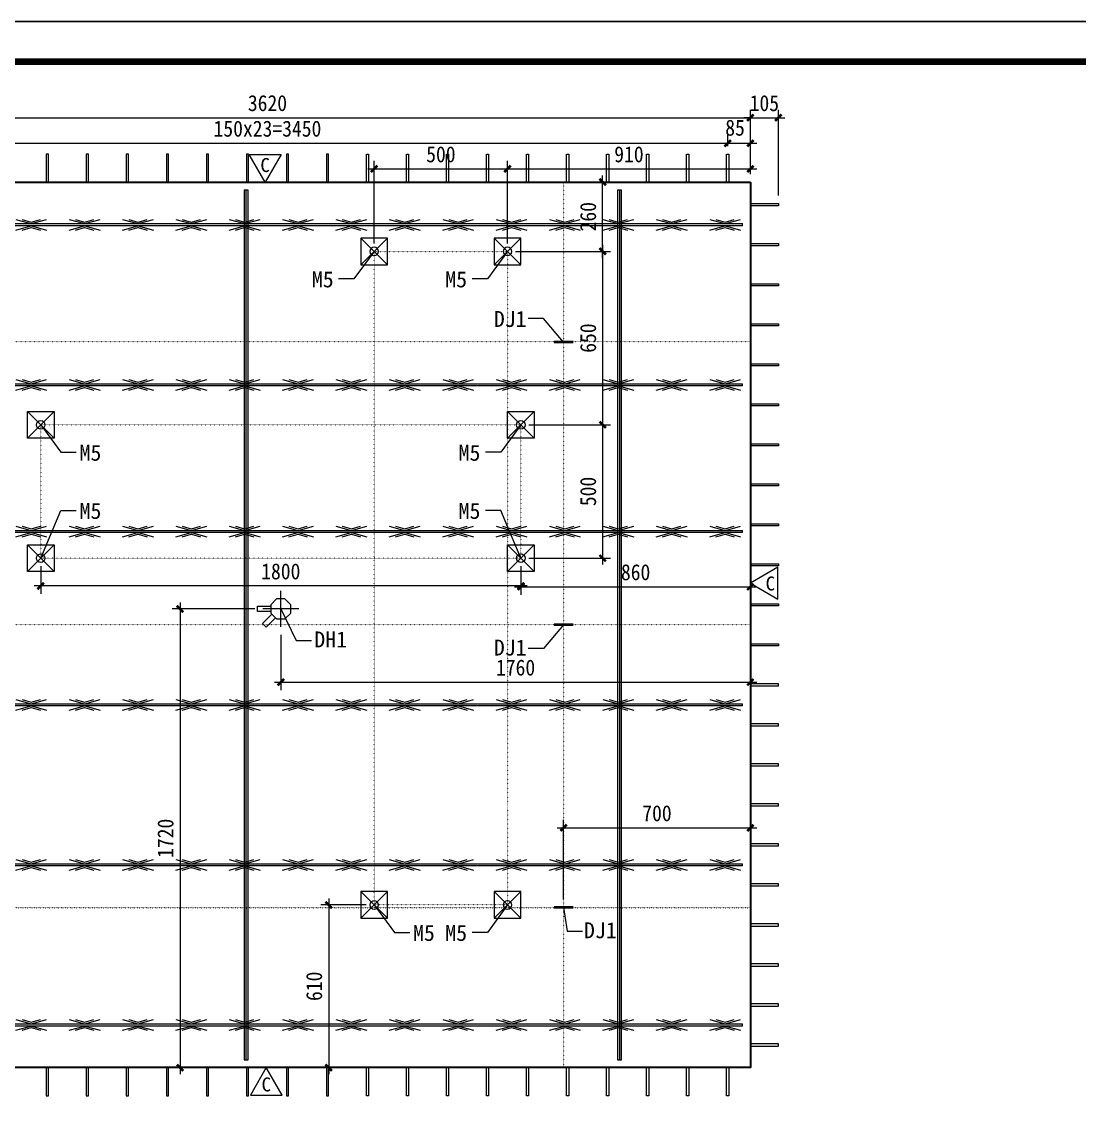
# Model space of a CAD drawing. Header units: millimetres. Extents: x 147 to 28941, y 5 to 9031.
# Drawn here: x 2314 to 6279, y 4973 to 9031 of the extents above; entities that cross this region are included whole.
import ezdxf
from ezdxf.enums import TextEntityAlignment as Align

# ---------------------------------------------------------------- set-up
doc = ezdxf.new("R2010")
doc.units = ezdxf.units.MM
doc.linetypes.add('DOT', pattern=[0.25, 0, -0.25])
for name, color, linetype in [('EQUIP-照明', 3, 'Continuous'), ('ERECTIONMARK', 8, 'Continuous'), ('图框2', 1, 'Continuous'), ('图框线', 7, 'Continuous'), ('桁架', 4, 'Continuous'), ('钢筋', 7, 'Continuous')]:
    doc.layers.add(name, color=color, linetype=linetype)
for name, color, linetype, lineweight in [('YG-标注', 151, 'Continuous', 15), ('YZ-文字', 4, 'Continuous', 13), ('YZ-符号', 96, 'Continuous', 9), ('墙板支撑', 7, 'Continuous', 15), ('轮廓线', 2, 'Continuous', 13)]:
    doc.layers.add(name, color=color, linetype=linetype, lineweight=lineweight)
doc.styles.add('YZ-样式 2', font='simhei.ttf', dxfattribs={"width": 0.9})
doc.styles.add('图签-黑体', font='simhei.ttf')
doc.styles.add('黑体', font='simhei.ttf')
doc.dimstyles.new('m_sc-10', dxfattribs={"dimtxt": 65, "dimasz": 30, "dimexe": 20, "dimexo": 30, "dimgap": 20, "dimtad": 1, "dimdec": 0, "dimzin": 1, "dimdsep": 46, "dimtxsty": '黑体', "dimblk": 'ARCHTICK', "dimcen": 250, "dimdle": 10, "dimclrd": 256, "dimclre": 256, "dimclrt": 7, "dimazin": 0, "dimtfac": 1, "dimtdec": 0, "dimtix": 1, "dimtmove": 2, "dimatfit": 2, "dimldrblk": 'ARCHTICK', "dimfxl": 1, "dimlwd": -1, "dimlwe": -1, "dimarcsym": 0})
doc.dimstyles.new('YZ-30', dxfattribs={"dimscale": 30, "dimtxt": 2, "dimasz": 0.8, "dimexe": 1, "dimexo": 1, "dimgap": 0.8, "dimtad": 1, "dimdec": 0, "dimzin": 1, "dimdsep": 46, "dimtxsty": 'YZ-样式 2', "dimblk": 'ARCHTICK', "dimcen": 250, "dimdle": 0.8, "dimclrd": 151, "dimclre": 151, "dimclrt": 7, "dimazin": 0, "dimtfac": 1, "dimtdec": 0, "dimtix": 1, "dimtmove": 2, "dimatfit": 2, "dimldrblk": 'ARCHTICK', "dimfxl": 1, "dimlwd": 9, "dimlwe": 9, "dimarcsym": 0})

# ---------------------------------------------------------------- blocks, each defined once
blk = doc.blocks.new('_ArchTick')
at = {"color": 0, "linetype": 'ByBlock', "const_width": 0.4}
blk.add_lwpolyline([(-0.5, -0.5), (0.5, 0.5)], dxfattribs=at)
blk = doc.blocks.new('*D33')
at = {"layer": 'Defpoints', "color": 0, "ltscale": 30, "transparency": 16777216}
for p in [(3285.7, 6762.3), (5045.7, 6742.3), (5045.7, 6555.4)]:
    blk.add_point(p, dxfattribs=at)
at = {"layer": 'YG-标注', "color": 151, "lineweight": 9, "ltscale": 30, "transparency": 16777216}
for p, q in [((3285.7, 6732.3), (3285.7, 6525.4)), ((5045.7, 6712.3), (5045.7, 6525.4)), ((3261.7, 6555.4), (5069.7, 6555.4))]:
    blk.add_line(p, q, dxfattribs=at)
at = {"layer": 'YG-标注', "color": 151, "lineweight": 9, "ltscale": 30, "transparency": 16777216, "xscale": 24, "yscale": 24, "zscale": 24, "rotation": 180}
blk.add_blockref('_ArchTick', (3285.7, 6555.4), dxfattribs=at)
at = {"layer": 'YG-标注', "color": 151, "lineweight": 9, "ltscale": 30, "transparency": 16777216, "xscale": 24, "yscale": 24, "zscale": 24}
blk.add_blockref('_ArchTick', (5045.7, 6555.4), dxfattribs=at)
at = {"layer": 'YG-标注', "color": 7, "ltscale": 30, "transparency": 16777216, "insert": (4165.7, 6609.7), "char_height": 60, "attachment_point": 5, "style": 'YZ-样式 2'}
blk.add_mtext('1760', dxfattribs=at)
blk = doc.blocks.new('*D73')
at = {"layer": 'Defpoints', "color": 0, "ltscale": 30, "transparency": 16777216}
for p in [(5045.7, 8671.4), (1425.7, 8430.2), (5045.7, 8430.2)]:
    blk.add_point(p, dxfattribs=at)
at = {"layer": 'YG-标注', "color": 151, "lineweight": 9, "ltscale": 30, "transparency": 16777216}
for p, q in [((1425.7, 8460.2), (1425.7, 8701.4)), ((5045.7, 8460.2), (5045.7, 8701.4)), ((1401.7, 8671.4), (5069.7, 8671.4))]:
    blk.add_line(p, q, dxfattribs=at)
at = {"layer": 'YG-标注', "color": 151, "lineweight": 9, "ltscale": 30, "transparency": 16777216, "xscale": 24, "yscale": 24, "zscale": 24, "rotation": 180}
blk.add_blockref('_ArchTick', (1425.7, 8671.4), dxfattribs=at)
at = {"layer": 'YG-标注', "color": 151, "lineweight": 9, "ltscale": 30, "transparency": 16777216, "xscale": 24, "yscale": 24, "zscale": 24}
blk.add_blockref('_ArchTick', (5045.7, 8671.4), dxfattribs=at)
at = {"layer": 'YG-标注', "color": 7, "lineweight": 9, "ltscale": 30, "transparency": 16777216, "insert": (3235.7, 8725.7), "char_height": 60, "attachment_point": 5, "style": 'YZ-样式 2'}
blk.add_mtext('3620', dxfattribs=at)
blk = doc.blocks.new('*D74')
at = {"layer": 'Defpoints', "color": 0, "ltscale": 30, "transparency": 16777216}
for p in [(5150.7, 8671.4), (5045.7, 8430.2), (5150.7, 8349.2)]:
    blk.add_point(p, dxfattribs=at)
at = {"layer": 'YG-标注', "color": 151, "lineweight": 9, "ltscale": 30, "transparency": 16777216}
for p, q in [((5045.7, 8460.2), (5045.7, 8701.4)), ((5150.7, 8379.2), (5150.7, 8701.4)), ((5045.7, 8671.4), (5021.7, 8671.4)), ((5045.7, 8671.4), (5150.7, 8671.4)), ((5150.7, 8671.4), (5174.7, 8671.4))]:
    blk.add_line(p, q, dxfattribs=at)
at = {"layer": 'YG-标注', "color": 151, "lineweight": 9, "ltscale": 30, "transparency": 16777216, "xscale": 24, "yscale": 24, "zscale": 24}
blk.add_blockref('_ArchTick', (5045.7, 8671.4), dxfattribs=at)
at = {"layer": 'YG-标注', "color": 151, "lineweight": 9, "ltscale": 30, "transparency": 16777216, "xscale": 24, "yscale": 24, "zscale": 24, "rotation": 180}
blk.add_blockref('_ArchTick', (5150.7, 8671.4), dxfattribs=at)
at = {"layer": 'YG-标注', "color": 7, "ltscale": 30, "transparency": 16777216, "insert": (5098.2, 8725.7), "char_height": 60, "attachment_point": 5, "style": 'YZ-样式 2'}
blk.add_mtext('105', dxfattribs=at)
blk = doc.blocks.new('*D75')
at = {"layer": 'Defpoints', "color": 0, "ltscale": 30, "transparency": 16777216}
for p in [(5045.7, 8575.5), (4960.7, 8535.2), (5045.7, 8430.2)]:
    blk.add_point(p, dxfattribs=at)
at = {"layer": 'YG-标注', "color": 151, "lineweight": 9, "ltscale": 30, "transparency": 16777216}
for p, q in [((4960.7, 8565.2), (4960.7, 8605.5)), ((5045.7, 8460.2), (5045.7, 8605.5)), ((4936.7, 8575.5), (5069.7, 8575.5))]:
    blk.add_line(p, q, dxfattribs=at)
at = {"layer": 'YG-标注', "color": 151, "lineweight": 9, "ltscale": 30, "transparency": 16777216, "xscale": 24, "yscale": 24, "zscale": 24, "rotation": 180}
blk.add_blockref('_ArchTick', (4960.7, 8575.5), dxfattribs=at)
at = {"layer": 'YG-标注', "color": 151, "lineweight": 9, "ltscale": 30, "transparency": 16777216, "xscale": 24, "yscale": 24, "zscale": 24}
blk.add_blockref('_ArchTick', (5045.7, 8575.5), dxfattribs=at)
at = {"layer": 'YG-标注', "color": 7, "ltscale": 30, "transparency": 16777216, "insert": (4988.3, 8633.5), "char_height": 60, "attachment_point": 5, "style": 'YZ-样式 2'}
blk.add_mtext('85', dxfattribs=at)
blk = doc.blocks.new('*D76')
at = {"layer": 'Defpoints', "color": 0, "ltscale": 30, "transparency": 16777216}
for p in [(4960.7, 8575.5), (1510.7, 8535.2), (4960.7, 8535.2)]:
    blk.add_point(p, dxfattribs=at)
at = {"layer": 'YG-标注', "color": 151, "lineweight": 9, "ltscale": 30, "transparency": 16777216}
for p, q in [((1510.7, 8565.2), (1510.7, 8605.5)), ((4960.7, 8565.2), (4960.7, 8605.5)), ((1486.7, 8575.5), (4984.7, 8575.5))]:
    blk.add_line(p, q, dxfattribs=at)
at = {"layer": 'YG-标注', "color": 151, "lineweight": 9, "ltscale": 30, "transparency": 16777216, "xscale": 24, "yscale": 24, "zscale": 24, "rotation": 180}
blk.add_blockref('_ArchTick', (1510.7, 8575.5), dxfattribs=at)
at = {"layer": 'YG-标注', "color": 151, "lineweight": 9, "ltscale": 30, "transparency": 16777216, "xscale": 24, "yscale": 24, "zscale": 24}
blk.add_blockref('_ArchTick', (4960.7, 8575.5), dxfattribs=at)
at = {"layer": 'YG-标注', "color": 7, "ltscale": 30, "transparency": 16777216, "insert": (3235.7, 8629.9), "char_height": 60, "attachment_point": 5, "style": 'YZ-样式 2'}
blk.add_mtext('150x23=3450', dxfattribs=at)
blk = doc.blocks.new('*D78')
at = {"layer": 'Defpoints', "color": 0, "ltscale": 30, "transparency": 16777216}
for p in [(5045.7, 6009.2), (5045.7, 5853), (4345.7, 5710.2)]:
    blk.add_point(p, dxfattribs=at)
at = {"layer": 'YG-标注', "color": 151, "lineweight": 9, "ltscale": 30, "transparency": 16777216}
for p, q in [((4321.7, 6009.2), (5069.7, 6009.2)), ((4345.7, 5740.2), (4345.7, 6039.2)), ((5045.7, 5883), (5045.7, 6039.2))]:
    blk.add_line(p, q, dxfattribs=at)
at = {"layer": 'YG-标注', "color": 151, "lineweight": 9, "ltscale": 30, "transparency": 16777216, "xscale": 24, "yscale": 24, "zscale": 24, "rotation": 180}
blk.add_blockref('_ArchTick', (4345.7, 6009.2), dxfattribs=at)
at = {"layer": 'YG-标注', "color": 151, "lineweight": 9, "ltscale": 30, "transparency": 16777216, "xscale": 24, "yscale": 24, "zscale": 24}
blk.add_blockref('_ArchTick', (5045.7, 6009.2), dxfattribs=at)
at = {"layer": 'YG-标注', "color": 7, "lineweight": 9, "ltscale": 30, "transparency": 16777216, "insert": (4695.7, 6063.5), "char_height": 60, "attachment_point": 5, "style": 'YZ-样式 2'}
blk.add_mtext('700', dxfattribs=at)
blk = doc.blocks.new('A$C534605DC')
at = {"layer": '桁架', "color": 4, "lineweight": 9}
for p, q in [((-3560, 4), (-3560, -4)), ((0, -4), (0, 4))]:
    blk.add_line(p, q, dxfattribs=at)
for points in [[(-3560, 4), (0, 4)], [(-3523.2, 20), (-3466.3, 4), (-3464.5, 4), (-3407.6, 20)], [(-3499.7, 20), (-3465.5, 10), (-3465.2, 10), (-3431.1, 20)], [(-3323.2, 20), (-3266.3, 4), (-3264.5, 4), (-3207.6, 20)], [(-3299.7, 20), (-3265.5, 10), (-3265.2, 10), (-3231.1, 20)], [(-3123.2, 20), (-3066.3, 4), (-3064.5, 4), (-3007.6, 20)], [(-3099.7, 20), (-3065.5, 10), (-3065.2, 10), (-3031.1, 20)], [(-2923.2, 20), (-2866.3, 4), (-2864.5, 4), (-2807.6, 20)], [(-2899.7, 20), (-2865.5, 10), (-2865.2, 10), (-2831.1, 20)], [(-2723.2, 20), (-2666.3, 4), (-2664.5, 4), (-2607.6, 20)], [(-2699.7, 20), (-2665.5, 10), (-2665.2, 10), (-2631.1, 20)], [(-2523.2, 20), (-2466.3, 4), (-2464.5, 4), (-2407.6, 20)], [(-2499.7, 20), (-2465.5, 10), (-2465.2, 10), (-2431.1, 20)], [(-2323.2, 20), (-2266.3, 4), (-2264.5, 4), (-2207.6, 20)], [(-2299.7, 20), (-2265.5, 10), (-2265.2, 10), (-2231.1, 20)], [(-2123.2, 20), (-2066.3, 4), (-2064.5, 4), (-2007.6, 20)], [(-2099.7, 20), (-2065.5, 10), (-2065.2, 10), (-2031.1, 20)], [(-1923.2, 20), (-1866.3, 4), (-1864.5, 4), (-1807.6, 20)], [(-1899.7, 20), (-1865.5, 10), (-1865.2, 10), (-1831.1, 20)], [(-1723.2, 20), (-1666.3, 4), (-1664.5, 4), (-1607.6, 20)], [(-1699.7, 20), (-1665.5, 10), (-1665.2, 10), (-1631.1, 20)], [(-1523.2, 20), (-1466.3, 4), (-1464.5, 4), (-1407.6, 20)], [(-1499.7, 20), (-1465.5, 10), (-1465.2, 10), (-1431.1, 20)], [(-1323.2, 20), (-1266.3, 4), (-1264.5, 4), (-1207.6, 20)], [(-1299.7, 20), (-1265.5, 10), (-1265.2, 10), (-1231.1, 20)], [(-1123.2, 20), (-1066.3, 4), (-1064.5, 4), (-1007.6, 20)], [(-1099.7, 20), (-1065.5, 10), (-1065.2, 10), (-1031.1, 20)], [(-922.9, 20), (-866, 4), (-864.1, 4), (-807.3, 20)], [(-899.4, 20), (-865.2, 10), (-864.9, 10), (-830.8, 20)], [(-722.9, 20), (-666, 4), (-664.1, 4), (-607.3, 20)], [(-699.4, 20), (-665.2, 10), (-664.9, 10), (-630.8, 20)], [(-522.9, 20), (-466, 4), (-464.1, 4), (-407.3, 20)], [(-499.4, 20), (-465.2, 10), (-464.9, 10), (-430.8, 20)], [(-322.9, 20), (-266, 4), (-264.1, 4), (-207.3, 20)], [(-299.4, 20), (-265.2, 10), (-264.9, 10), (-230.8, 20)], [(-122.4, 20), (-65.5, 4), (-63.7, 4), (-6.8, 20)], [(-98.9, 20), (-64.8, 10), (-64.4, 10), (-30.3, 20)], [(0, -4), (-3560, -4)], [(-3523.2, -20), (-3466.3, -4), (-3464.5, -4), (-3407.6, -20)], [(-3499.7, -20), (-3465.5, -10), (-3465.2, -10), (-3431.1, -20)], [(-3323.2, -20), (-3266.3, -4), (-3264.5, -4), (-3207.6, -20)], [(-3299.7, -20), (-3265.5, -10), (-3265.2, -10), (-3231.1, -20)], [(-3123.2, -20), (-3066.3, -4), (-3064.5, -4), (-3007.6, -20)], [(-3099.7, -20), (-3065.5, -10), (-3065.2, -10), (-3031.1, -20)], [(-2923.2, -20), (-2866.3, -4), (-2864.5, -4), (-2807.6, -20)], [(-2899.7, -20), (-2865.5, -10), (-2865.2, -10), (-2831.1, -20)], [(-2723.2, -20), (-2666.3, -4), (-2664.5, -4), (-2607.6, -20)], [(-2699.7, -20), (-2665.5, -10), (-2665.2, -10), (-2631.1, -20)], [(-2523.2, -20), (-2466.3, -4), (-2464.5, -4), (-2407.6, -20)], [(-2499.7, -20), (-2465.5, -10), (-2465.2, -10), (-2431.1, -20)], [(-2323.2, -20), (-2266.3, -4), (-2264.5, -4), (-2207.6, -20)], [(-2299.7, -20), (-2265.5, -10), (-2265.2, -10), (-2231.1, -20)], [(-2123.2, -20), (-2066.3, -4), (-2064.5, -4), (-2007.6, -20)], [(-2099.7, -20), (-2065.5, -10), (-2065.2, -10), (-2031.1, -20)], [(-1923.2, -20), (-1866.3, -4), (-1864.5, -4), (-1807.6, -20)], [(-1899.7, -20), (-1865.5, -10), (-1865.2, -10), (-1831.1, -20)], [(-1723.2, -20), (-1666.3, -4), (-1664.5, -4), (-1607.6, -20)], [(-1699.7, -20), (-1665.5, -10), (-1665.2, -10), (-1631.1, -20)], [(-1523.2, -20), (-1466.3, -4), (-1464.5, -4), (-1407.6, -20)], [(-1499.7, -20), (-1465.5, -10), (-1465.2, -10), (-1431.1, -20)], [(-1323.2, -20), (-1266.3, -4), (-1264.5, -4), (-1207.6, -20)], [(-1299.7, -20), (-1265.5, -10), (-1265.2, -10), (-1231.1, -20)], [(-1123.2, -20), (-1066.3, -4), (-1064.5, -4), (-1007.6, -20)], [(-1099.7, -20), (-1065.5, -10), (-1065.2, -10), (-1031.1, -20)], [(-922.9, -20), (-866, -4), (-864.1, -4), (-807.3, -20)], [(-899.4, -20), (-865.2, -10), (-864.9, -10), (-830.8, -20)], [(-722.9, -20), (-666, -4), (-664.1, -4), (-607.3, -20)], [(-699.4, -20), (-665.2, -10), (-664.9, -10), (-630.8, -20)], [(-522.9, -20), (-466, -4), (-464.1, -4), (-407.3, -20)], [(-499.4, -20), (-465.2, -10), (-464.9, -10), (-430.8, -20)], [(-322.9, -20), (-266, -4), (-264.1, -4), (-207.3, -20)], [(-299.4, -20), (-265.2, -10), (-264.9, -10), (-230.8, -20)], [(-122.4, -20), (-65.5, -4), (-63.7, -4), (-6.8, -20)], [(-98.9, -20), (-64.8, -10), (-64.4, -10), (-30.3, -20)]]:
    blk.add_lwpolyline(points, dxfattribs=at)
blk = doc.blocks.new('A$C58884BC7')
at = {"layer": '钢筋', "color": 4, "lineweight": 13}
for points in [[(-7.2, 0), (7.3, 0), (7.3, 3200), (7.3, 3260), (-7.2, 3260)], [(-7.2, 3260), (-7.2, 3260), (-7.2, 0)], [(-0.8, 3260), (-0.8, 3200), (-0.8, 0)]]:
    blk.add_lwpolyline(points, dxfattribs=at)
blk = doc.blocks.new('*D20')
at = {"layer": 'Defpoints', "color": 0, "ltscale": 30, "transparency": 16777216}
for p in [(2362.6, 8430.2), (2263, 7830.2), (2268.7, 7830.2)]:
    blk.add_point(p, dxfattribs=at)
at = {"layer": 'YG-标注', "color": 151, "lineweight": 9, "ltscale": 30, "transparency": 16777216}
for p, q in [((2263, 8454.2), (2263, 7806.2)), ((2332.6, 8430.2), (2233, 8430.2)), ((2238.7, 7830.2), (2233, 7830.2))]:
    blk.add_line(p, q, dxfattribs=at)
at = {"layer": 'YG-标注', "color": 151, "lineweight": 9, "ltscale": 30, "transparency": 16777216, "xscale": 24, "yscale": 24, "zscale": 24}
for p, rotation in [((2263, 8430.2), 90), ((2263, 7830.2), 270)]:
    blk.add_blockref('_ArchTick', p, dxfattribs=dict(at, rotation=rotation))
at = {"layer": 'YG-标注', "color": 7, "ltscale": 30, "transparency": 16777216, "insert": (2208.7, 8130.2), "char_height": 60, "attachment_point": 5, "rotation": 90, "style": 'YZ-样式 2'}
blk.add_mtext('600', dxfattribs=at)
blk = doc.blocks.new('A$C6C6A476D')
at = {"layer": '墙板支撑', "color": 6, "ltscale": 30}
for p, q in [((50, 50), (-50, -50)), ((-50, 50), (50, -50))]:
    blk.add_line(p, q, dxfattribs=at)
blk.add_lwpolyline([(-50, 50), (50, 50), (50, -50), (-50, -50)], close=True, dxfattribs=at)
blk.add_circle((0, 0), 16, dxfattribs=at)
blk = doc.blocks.new('A$C35D967A2')
at = {"layer": '墙板支撑', "color": 0, "ltscale": 30}
for p in [(50, 50), (550, 50)]:
    blk.add_blockref('A$C6C6A476D', p, dxfattribs=at)
blk = doc.blocks.new('*D24')
at = {"layer": 'Defpoints', "color": 0, "ltscale": 30, "transparency": 16777216}
for p in [(4135.7, 8430.2), (4492.1, 8430.2), (4135.7, 8170.2)]:
    blk.add_point(p, dxfattribs=at)
at = {"layer": 'YG-标注', "color": 151, "lineweight": 9, "ltscale": 30, "transparency": 16777216}
for p, q in [((4492.1, 8146.2), (4492.1, 8454.2)), ((4165.7, 8430.2), (4522.1, 8430.2)), ((4165.7, 8170.2), (4522.1, 8170.2))]:
    blk.add_line(p, q, dxfattribs=at)
at = {"layer": 'YG-标注', "color": 151, "lineweight": 9, "ltscale": 30, "transparency": 16777216, "xscale": 24, "yscale": 24, "zscale": 24}
for p, rotation in [((4492.1, 8430.2), 90), ((4492.1, 8170.2), 270)]:
    blk.add_blockref('_ArchTick', p, dxfattribs=dict(at, rotation=rotation))
at = {"layer": 'YG-标注', "color": 7, "ltscale": 30, "transparency": 16777216, "insert": (4437.8, 8300.2), "char_height": 60, "attachment_point": 5, "rotation": 90, "style": 'YZ-样式 2'}
blk.add_mtext('260', dxfattribs=at)
blk = doc.blocks.new('*D25')
at = {"layer": 'Defpoints', "color": 0, "ltscale": 30, "transparency": 16777216}
for p in [(3635.7, 5720.2), (3465.3, 5110.2), (3635.7, 5110.2)]:
    blk.add_point(p, dxfattribs=at)
at = {"layer": 'YG-标注', "color": 151, "lineweight": 9, "ltscale": 30, "transparency": 16777216}
for p, q in [((3465.3, 5744.2), (3465.3, 5086.2)), ((3605.7, 5720.2), (3435.3, 5720.2)), ((3605.7, 5110.2), (3435.3, 5110.2))]:
    blk.add_line(p, q, dxfattribs=at)
at = {"layer": 'YG-标注', "color": 151, "lineweight": 9, "ltscale": 30, "transparency": 16777216, "xscale": 24, "yscale": 24, "zscale": 24}
for p, rotation in [((3465.3, 5720.2), 90), ((3465.3, 5110.2), 270)]:
    blk.add_blockref('_ArchTick', p, dxfattribs=dict(at, rotation=rotation))
at = {"layer": 'YG-标注', "color": 7, "ltscale": 30, "transparency": 16777216, "insert": (3411, 5415.2), "char_height": 60, "attachment_point": 5, "rotation": 90, "style": 'YZ-样式 2'}
blk.add_mtext('610', dxfattribs=at)
blk = doc.blocks.new('*D26')
at = {"layer": 'Defpoints', "color": 0, "ltscale": 30, "transparency": 16777216}
for p in [(4135.7, 8170.2), (4185.7, 7520.2), (4492.1, 7520.2)]:
    blk.add_point(p, dxfattribs=at)
at = {"layer": 'YG-标注', "color": 151, "lineweight": 9, "ltscale": 30, "transparency": 16777216}
for p, q in [((4165.7, 8170.2), (4522.1, 8170.2)), ((4492.1, 8194.2), (4492.1, 7496.2)), ((4215.7, 7520.2), (4522.1, 7520.2))]:
    blk.add_line(p, q, dxfattribs=at)
at = {"layer": 'YG-标注', "color": 151, "lineweight": 9, "ltscale": 30, "transparency": 16777216, "xscale": 24, "yscale": 24, "zscale": 24}
for p, rotation in [((4492.1, 8170.2), 90), ((4492.1, 7520.2), 270)]:
    blk.add_blockref('_ArchTick', p, dxfattribs=dict(at, rotation=rotation))
at = {"layer": 'YG-标注', "color": 7, "ltscale": 30, "transparency": 16777216, "insert": (4437.8, 7845.2), "char_height": 60, "attachment_point": 5, "rotation": 90, "style": 'YZ-样式 2'}
blk.add_mtext('650', dxfattribs=at)
blk = doc.blocks.new('*D27')
at = {"layer": 'Defpoints', "color": 0, "ltscale": 30, "transparency": 16777216}
for p in [(4185.7, 7520.2), (4185.7, 7020.2), (4492.1, 7020.2)]:
    blk.add_point(p, dxfattribs=at)
at = {"layer": 'YG-标注', "color": 151, "lineweight": 9, "ltscale": 30, "transparency": 16777216}
for p, q in [((4215.7, 7520.2), (4522.1, 7520.2)), ((4492.1, 7544.2), (4492.1, 6996.2)), ((4215.7, 7020.2), (4522.1, 7020.2))]:
    blk.add_line(p, q, dxfattribs=at)
at = {"layer": 'YG-标注', "color": 151, "lineweight": 9, "ltscale": 30, "transparency": 16777216, "xscale": 24, "yscale": 24, "zscale": 24}
for p, rotation in [((4492.1, 7520.2), 90), ((4492.1, 7020.2), 270)]:
    blk.add_blockref('_ArchTick', p, dxfattribs=dict(at, rotation=rotation))
at = {"layer": 'YG-标注', "color": 7, "ltscale": 30, "transparency": 16777216, "insert": (4437.8, 7270.2), "char_height": 60, "attachment_point": 5, "rotation": 90, "style": 'YZ-样式 2'}
blk.add_mtext('500', dxfattribs=at)
blk = doc.blocks.new('*D28')
at = {"layer": 'Defpoints', "color": 0, "ltscale": 30, "transparency": 16777216}
for p in [(4185.7, 7020.2), (5045.7, 7020.2), (5045.7, 6912.8)]:
    blk.add_point(p, dxfattribs=at)
at = {"layer": 'YG-标注', "color": 151, "lineweight": 9, "ltscale": 30, "transparency": 16777216}
for p, q in [((4185.7, 6990.2), (4185.7, 6882.8)), ((5045.7, 6990.2), (5045.7, 6882.8)), ((4161.7, 6912.8), (5069.7, 6912.8))]:
    blk.add_line(p, q, dxfattribs=at)
at = {"layer": 'YG-标注', "color": 151, "lineweight": 9, "ltscale": 30, "transparency": 16777216, "xscale": 24, "yscale": 24, "zscale": 24, "rotation": 180}
blk.add_blockref('_ArchTick', (4185.7, 6912.8), dxfattribs=at)
at = {"layer": 'YG-标注', "color": 151, "lineweight": 9, "ltscale": 30, "transparency": 16777216, "xscale": 24, "yscale": 24, "zscale": 24}
blk.add_blockref('_ArchTick', (5045.7, 6912.8), dxfattribs=at)
at = {"layer": 'YG-标注', "color": 7, "ltscale": 30, "transparency": 16777216, "insert": (4615.7, 6967.1), "char_height": 60, "attachment_point": 5, "style": 'YZ-样式 2'}
blk.add_mtext('860', dxfattribs=at)
blk = doc.blocks.new('*D29')
at = {"layer": 'Defpoints', "color": 0, "ltscale": 30, "transparency": 16777216}
for p in [(4135.7, 8479.5), (3635.7, 8170.2), (4135.7, 8170.2)]:
    blk.add_point(p, dxfattribs=at)
at = {"layer": 'YG-标注', "color": 151, "lineweight": 9, "ltscale": 30, "transparency": 16777216}
for p, q in [((3635.7, 8200.2), (3635.7, 8509.5)), ((4135.7, 8200.2), (4135.7, 8509.5)), ((3611.7, 8479.5), (4159.7, 8479.5))]:
    blk.add_line(p, q, dxfattribs=at)
at = {"layer": 'YG-标注', "color": 151, "lineweight": 9, "ltscale": 30, "transparency": 16777216, "xscale": 24, "yscale": 24, "zscale": 24, "rotation": 180}
blk.add_blockref('_ArchTick', (3635.7, 8479.5), dxfattribs=at)
at = {"layer": 'YG-标注', "color": 151, "lineweight": 9, "ltscale": 30, "transparency": 16777216, "xscale": 24, "yscale": 24, "zscale": 24}
blk.add_blockref('_ArchTick', (4135.7, 8479.5), dxfattribs=at)
at = {"layer": 'YG-标注', "color": 7, "ltscale": 30, "transparency": 16777216, "insert": (3885.7, 8533.8), "char_height": 60, "attachment_point": 5, "style": 'YZ-样式 2'}
blk.add_mtext('500', dxfattribs=at)
blk = doc.blocks.new('*D30')
at = {"layer": 'Defpoints', "color": 0, "ltscale": 30, "transparency": 16777216}
for p in [(5045.7, 8479.5), (5045.7, 8430.2), (4135.7, 8170.2)]:
    blk.add_point(p, dxfattribs=at)
at = {"layer": 'YG-标注', "color": 151, "lineweight": 9, "ltscale": 30, "transparency": 16777216}
for p, q in [((4135.7, 8200.2), (4135.7, 8509.5)), ((5045.7, 8460.2), (5045.7, 8509.5)), ((4111.7, 8479.5), (5069.7, 8479.5))]:
    blk.add_line(p, q, dxfattribs=at)
at = {"layer": 'YG-标注', "color": 151, "lineweight": 9, "ltscale": 30, "transparency": 16777216, "xscale": 24, "yscale": 24, "zscale": 24, "rotation": 180}
blk.add_blockref('_ArchTick', (4135.7, 8479.5), dxfattribs=at)
at = {"layer": 'YG-标注', "color": 151, "lineweight": 9, "ltscale": 30, "transparency": 16777216, "xscale": 24, "yscale": 24, "zscale": 24}
blk.add_blockref('_ArchTick', (5045.7, 8479.5), dxfattribs=at)
at = {"layer": 'YG-标注', "color": 7, "ltscale": 30, "transparency": 16777216, "insert": (4590.7, 8533.8), "char_height": 60, "attachment_point": 5, "style": 'YZ-样式 2'}
blk.add_mtext('910', dxfattribs=at)
blk = doc.blocks.new('*D31')
at = {"layer": 'Defpoints', "color": 0, "ltscale": 30, "transparency": 16777216}
for p in [(2385.7, 7020.2), (4185.7, 7020.2), (2385.7, 6916)]:
    blk.add_point(p, dxfattribs=at)
at = {"layer": 'YG-标注', "color": 151, "lineweight": 9, "ltscale": 30, "transparency": 16777216}
for p, q in [((2385.7, 6990.2), (2385.7, 6886)), ((4185.7, 6990.2), (4185.7, 6886)), ((4209.7, 6916), (2361.7, 6916))]:
    blk.add_line(p, q, dxfattribs=at)
at = {"layer": 'YG-标注', "color": 151, "lineweight": 9, "ltscale": 30, "transparency": 16777216, "xscale": 24, "yscale": 24, "zscale": 24, "rotation": 180}
blk.add_blockref('_ArchTick', (2385.7, 6916), dxfattribs=at)
at = {"layer": 'YG-标注', "color": 151, "lineweight": 9, "ltscale": 30, "transparency": 16777216, "xscale": 24, "yscale": 24, "zscale": 24}
blk.add_blockref('_ArchTick', (4185.7, 6916), dxfattribs=at)
at = {"layer": 'YG-标注', "color": 7, "ltscale": 30, "transparency": 16777216, "insert": (3285.7, 6970.3), "char_height": 60, "attachment_point": 5, "style": 'YZ-样式 2'}
blk.add_mtext('1800', dxfattribs=at)
blk = doc.blocks.new('*D32')
at = {"layer": 'Defpoints', "color": 0, "ltscale": 30, "transparency": 16777216}
for p in [(3218.2, 6829.8), (2908.2, 5110.2), (3218.2, 5110.2)]:
    blk.add_point(p, dxfattribs=at)
at = {"layer": 'YG-标注', "color": 151, "lineweight": 9, "ltscale": 30, "transparency": 16777216}
for p, q in [((3188.2, 6829.8), (2878.2, 6829.8)), ((2908.2, 6853.8), (2908.2, 5086.2)), ((3188.2, 5110.2), (2878.2, 5110.2))]:
    blk.add_line(p, q, dxfattribs=at)
at = {"layer": 'YG-标注', "color": 151, "lineweight": 9, "ltscale": 30, "transparency": 16777216, "xscale": 24, "yscale": 24, "zscale": 24}
for p, rotation in [((2908.2, 6829.8), 90), ((2908.2, 5110.2), 270)]:
    blk.add_blockref('_ArchTick', p, dxfattribs=dict(at, rotation=rotation))
at = {"layer": 'YG-标注', "color": 7, "ltscale": 30, "transparency": 16777216, "insert": (2853.9, 5970), "char_height": 60, "attachment_point": 5, "rotation": 90, "style": 'YZ-样式 2'}
blk.add_mtext('1720', dxfattribs=at)

msp = doc.modelspace()

# ---------------------------------------------------------------- linework, layer by layer
at = {"layer": 'EQUIP-照明', "color": 2, "lineweight": 15}
for p, q in [((3285.7, 6762.3), (3285.7, 6897.3)), ((3353.2, 6829.8), (3218.2, 6829.8))]:
    msp.add_line(p, q, dxfattribs=at)
for points in [[(3323.2, 6845.3), (3301.3, 6867.3), (3270.2, 6867.3), (3248.2, 6845.3), (3248.2, 6814.3), (3270.2, 6792.3), (3301.3, 6792.3), (3323.2, 6814.3)], [(3198.2, 6839.8), (3248.2, 6839.8), (3248.2, 6819.8), (3198.2, 6819.8)], [(3230.9, 6760.9), (3266.3, 6796.2), (3252.1, 6810.4), (3216.8, 6775)]]:
    msp.add_lwpolyline(points, close=True, dxfattribs=at)
at = {"layer": 'ERECTIONMARK', "color": 3, "lineweight": 40}
for p, q in [((4381.5, 7830.2), (4310, 7830.2)), ((4381.5, 6770.2), (4310, 6770.2)), ((4381.5, 5710.2), (4310, 5710.2))]:
    msp.add_line(p, q, dxfattribs=at)
at = {"layer": 'YZ-符号', "color": 253, "linetype": 'DOT', "lineweight": 13, "ltscale": 5}
for p, q in [((4345.7, 8430.2), (4345.7, 5110.2)), ((3635.7, 8170.2), (4135.7, 8170.2)), ((3635.7, 5720.2), (3635.7, 8170.2)), ((4135.7, 8170.2), (4135.7, 5720.2)), ((5045.7, 7830.7), (1425.7, 7830.7)), ((2385.7, 7520.2), (2385.7, 7020.2)), ((2385.7, 7520.2), (4185.7, 7520.2)), ((4185.7, 7520.2), (4185.7, 7020.2)), ((4185.7, 7020.2), (2385.7, 7020.2)), ((5045.7, 6769.8), (1425.7, 6769.8)), ((1425.7, 5709.8), (5045.7, 5709.8)), ((5045.7, 5709.8), (1425.7, 5709.8)), ((4135.7, 5720.2), (3635.7, 5720.2))]:
    msp.add_line(p, q, dxfattribs=at)
at = {"layer": 'YZ-符号', "color": 1, "lineweight": 15}
for points in [[(3227, 8430.2), (3167.3, 8533.6), (3286.7, 8533.6)], [(5045.7, 6926.2), (5149.1, 6866.5), (5149.1, 6985.9)], [(3231.4, 5110.2), (3171.7, 5006.8), (3291.1, 5006.8)]]:
    msp.add_lwpolyline(points, close=True, dxfattribs=at)
at = {"layer": '图框2', "color": 1}
msp.add_lwpolyline([(147.2, 9031.4), (147.2, 121.4), (12747.2, 121.4), (12747.2, 9031.4)], close=True, dxfattribs=at)
at = {"layer": '图框线', "const_width": 24}
msp.add_lwpolyline([(447.2, 8881.4), (12597.2, 8881.4), (12597.2, 271.4), (447.2, 271.4)], close=True, dxfattribs=at)
at = {"layer": '轮廓线', "color": 2, "lineweight": 30}
msp.add_lwpolyline([(5045.7, 8430.2), (5045.7, 5110.2), (1425.7, 5110.2), (1425.7, 8430.2)], close=True, dxfattribs=at)
at = {"layer": '钢筋', "color": 5, "lineweight": 13}
for points in [[(2414.7, 8430.2), (2414.7, 8535.2), (2406.7, 8535.2), (2406.7, 8430.2)], [(2564.7, 8430.2), (2564.7, 8535.2), (2556.7, 8535.2), (2556.7, 8430.2)], [(2714.7, 8430.2), (2714.7, 8535.2), (2706.7, 8535.2), (2706.7, 8430.2)], [(2864.7, 8430.2), (2864.7, 8535.2), (2856.7, 8535.2), (2856.7, 8430.2)], [(3014.7, 8430.2), (3014.7, 8535.2), (3006.7, 8535.2), (3006.7, 8430.2)], [(3164.7, 8430.2), (3164.7, 8535.2), (3156.7, 8535.2), (3156.7, 8430.2)], [(3314.7, 8430.2), (3314.7, 8535.2), (3306.7, 8535.2), (3306.7, 8430.2)], [(3464.7, 8430.2), (3464.7, 8535.2), (3456.7, 8535.2), (3456.7, 8430.2)], [(3606.7, 8430.2), (3606.7, 8535.2), (3614.7, 8535.2), (3614.7, 8430.2)], [(3756.7, 8430.2), (3756.7, 8535.2), (3764.7, 8535.2), (3764.7, 8430.2)], [(3906.7, 8430.2), (3906.7, 8535.2), (3914.7, 8535.2), (3914.7, 8430.2)], [(4056.7, 8430.2), (4056.7, 8535.2), (4064.7, 8535.2), (4064.7, 8430.2)], [(4206.7, 8430.2), (4206.7, 8535.2), (4214.7, 8535.2), (4214.7, 8430.2)], [(4356.7, 8430.2), (4356.7, 8535.2), (4364.7, 8535.2), (4364.7, 8430.2)], [(4506.7, 8430.2), (4506.7, 8535.2), (4514.7, 8535.2), (4514.7, 8430.2)], [(4656.7, 8430.2), (4656.7, 8535.2), (4664.7, 8535.2), (4664.7, 8430.2)], [(4806.7, 8430.2), (4806.7, 8535.2), (4814.7, 8535.2), (4814.7, 8430.2)], [(4956.7, 8430.2), (4956.7, 8535.2), (4964.7, 8535.2), (4964.7, 8430.2)], [(2406.7, 5110.2), (2406.7, 5005.2), (2414.7, 5005.2), (2414.7, 5110.2)], [(2556.7, 5110.2), (2556.7, 5005.2), (2564.7, 5005.2), (2564.7, 5110.2)], [(2706.7, 5110.2), (2706.7, 5005.2), (2714.7, 5005.2), (2714.7, 5110.2)], [(2856.7, 5110.2), (2856.7, 5005.2), (2864.7, 5005.2), (2864.7, 5110.2)], [(3006.7, 5110.2), (3006.7, 5005.2), (3014.7, 5005.2), (3014.7, 5110.2)], [(3156.7, 5110.2), (3156.7, 5005.2), (3164.7, 5005.2), (3164.7, 5110.2)], [(3306.7, 5110.2), (3306.7, 5005.2), (3314.7, 5005.2), (3314.7, 5110.2)], [(3456.7, 5110.2), (3456.7, 5005.2), (3464.7, 5005.2), (3464.7, 5110.2)], [(3614.7, 5110.2), (3614.7, 5005.2), (3606.7, 5005.2), (3606.7, 5110.2)], [(3764.7, 5110.2), (3764.7, 5005.2), (3756.7, 5005.2), (3756.7, 5110.2)], [(3914.7, 5110.2), (3914.7, 5005.2), (3906.7, 5005.2), (3906.7, 5110.2)], [(4064.7, 5110.2), (4064.7, 5005.2), (4056.7, 5005.2), (4056.7, 5110.2)], [(4214.7, 5110.2), (4214.7, 5005.2), (4206.7, 5005.2), (4206.7, 5110.2)], [(4364.7, 5110.2), (4364.7, 5005.2), (4356.7, 5005.2), (4356.7, 5110.2)], [(4514.7, 5110.2), (4514.7, 5005.2), (4506.7, 5005.2), (4506.7, 5110.2)], [(4664.7, 5110.2), (4664.7, 5005.2), (4656.7, 5005.2), (4656.7, 5110.2)], [(4814.7, 5110.2), (4814.7, 5005.2), (4806.7, 5005.2), (4806.7, 5110.2)], [(4964.7, 5110.2), (4964.7, 5005.2), (4956.7, 5005.2), (4956.7, 5110.2)]]:
    msp.add_lwpolyline(points, dxfattribs=at)
at = {"layer": '钢筋', "color": 1, "lineweight": 13}
for points in [[(5045.7, 8349.2), (5150.7, 8349.2), (5150.7, 8341.2), (5045.7, 8341.2)], [(5045.7, 8199.2), (5150.7, 8199.2), (5150.7, 8191.2), (5045.7, 8191.2)], [(5045.7, 8049.2), (5150.7, 8049.2), (5150.7, 8041.2), (5045.7, 8041.2)], [(5045.7, 7899.2), (5150.7, 7899.2), (5150.7, 7891.2), (5045.7, 7891.2)], [(5045.7, 7749.2), (5150.7, 7749.2), (5150.7, 7741.2), (5045.7, 7741.2)], [(5045.7, 7599.2), (5150.7, 7599.2), (5150.7, 7591.2), (5045.7, 7591.2)], [(5045.7, 7449.2), (5150.7, 7449.2), (5150.7, 7441.2), (5045.7, 7441.2)], [(5045.7, 7299.2), (5150.7, 7299.2), (5150.7, 7291.2), (5045.7, 7291.2)], [(5045.7, 7149.2), (5150.7, 7149.2), (5150.7, 7141.2), (5045.7, 7141.2)], [(5045.7, 6999.2), (5150.7, 6999.2), (5150.7, 6991.2), (5045.7, 6991.2)], [(5045.7, 6849.2), (5150.7, 6849.2), (5150.7, 6841.2), (5045.7, 6841.2)], [(5045.7, 6699.2), (5150.7, 6699.2), (5150.7, 6691.2), (5045.7, 6691.2)], [(5045.7, 6541.2), (5150.7, 6541.2), (5150.7, 6549.2), (5045.7, 6549.2)], [(5045.7, 6391.2), (5150.7, 6391.2), (5150.7, 6399.2), (5045.7, 6399.2)], [(5045.7, 6241.2), (5150.7, 6241.2), (5150.7, 6249.2), (5045.7, 6249.2)], [(5045.7, 6091.2), (5150.7, 6091.2), (5150.7, 6099.2), (5045.7, 6099.2)], [(5045.7, 5941.2), (5150.7, 5941.2), (5150.7, 5949.2), (5045.7, 5949.2)], [(5045.7, 5791.2), (5150.7, 5791.2), (5150.7, 5799.2), (5045.7, 5799.2)], [(5045.7, 5641.2), (5150.7, 5641.2), (5150.7, 5649.2), (5045.7, 5649.2)], [(5045.7, 5491.2), (5150.7, 5491.2), (5150.7, 5499.2), (5045.7, 5499.2)], [(5045.7, 5341.2), (5150.7, 5341.2), (5150.7, 5349.2), (5045.7, 5349.2)], [(5045.7, 5191.2), (5150.7, 5191.2), (5150.7, 5199.2), (5045.7, 5199.2)]]:
    msp.add_lwpolyline(points, dxfattribs=at)

# ---------------------------------------------------------------- block references
at = {"layer": 'YG-标注', "color": 0, "ltscale": 30}
for p in [(3155.6, 5139.8), (4555.5, 5139.8)]:
    msp.add_blockref('A$C58884BC7', p, dxfattribs=at)
at = {"layer": '墙板支撑', "xscale": -1}
for p in [(4185.7, 8120.2), (4185.7, 5670.2)]:
    msp.add_blockref('A$C35D967A2', p, dxfattribs=at)
at = {"layer": '墙板支撑', "rotation": 270}
for p in [(2335.7, 7570.2), (4135.7, 7570.2)]:
    msp.add_blockref('A$C35D967A2', p, dxfattribs=at)
at = {"layer": '钢筋', "color": 0, "ltscale": 30}
for p in [(5015.7, 8270.2), (5015.7, 7670.2), (5015.7, 7120.2), (5015.7, 6470.2), (5015.7, 5870.2), (5015.7, 5270.2)]:
    msp.add_blockref('A$C534605DC', p, dxfattribs=at)

# ---------------------------------------------------------------- texts
at = {"layer": 'YZ-文字', "style": '黑体'}
for s, p in [('M5', (3402.3, 8065.4)), ('M5', (3902.3, 8065.4)), ('DJ1', (4084.4, 7916.9)), ('M5', (2531.5, 7415.4)), ('M5', (3952.3, 7415.4)), ('M5', (2531.5, 7197.5)), ('M5', (3952.3, 7197.5)), ('DH1', (3411.4, 6715.3)), ('DJ1', (4084.4, 6685.2)), ('M5', (3781.5, 5615.4)), ('M5', (3902.3, 5615.4)), ('DJ1', (4422.1, 5625.2))]:
    msp.add_text(s, height=60, dxfattribs=at).set_placement(p, align=Align.MIDDLE_LEFT)
at = {"layer": 'YZ-符号', "color": 1, "lineweight": 15, "style": '图签-黑体'}
for p in [(3209.1, 8467.7), (5102.8, 6899.1), (3213.5, 5021.1)]:
    msp.add_text('C', height=52.5, dxfattribs=at).set_placement(p)

# ---------------------------------------------------------------- dimensions: what is measured, and where the dimension line sits
at = {"layer": 'YG-标注', "color": 0, "lineweight": 9, "ltscale": 30}
for base, p1, p2, picture, middle in [((5045.7, 8671.4), (1425.7, 8430.2), (5045.7, 8430.2), '*D73', (3235.7, 8725.7)), ((5045.7, 6009.2), (4345.7, 5710.2), (5045.7, 5853), '*D78', (4695.7, 6063.5))]:
    dim = msp.add_linear_dim(base=base, p1=p1, p2=p2, dimstyle='YZ-30', dxfattribs=at)
    dim.commit()
    dim.dimension.update_dxf_attribs({"geometry": picture, "text_midpoint": middle})
at = {"layer": 'YG-标注', "color": 0, "ltscale": 30}
for base, p1, p2, picture, middle in [((5150.7, 8671.4), (5045.7, 8430.2), (5150.7, 8349.2), '*D74', (5098.2, 8725.7)), ((4135.7, 8479.5), (3635.7, 8170.2), (4135.7, 8170.2), '*D29', (3885.7, 8533.8)), ((5045.7, 8479.5), (4135.7, 8170.2), (5045.7, 8430.2), '*D30', (4590.7, 8533.8)), ((2385.7, 6916), (4185.7, 7020.2), (2385.7, 7020.2), '*D31', (3285.7, 6970.3)), ((5045.7, 6912.8), (4185.7, 7020.2), (5045.7, 7020.2), '*D28', (4615.7, 6967.1)), ((5045.7, 6555.4), (3285.7, 6762.3), (5045.7, 6742.3), '*D33', (4165.7, 6609.7))]:
    dim = msp.add_linear_dim(base=base, p1=p1, p2=p2, dimstyle='YZ-30', dxfattribs=at)
    dim.commit()
    dim.dimension.update_dxf_attribs({"geometry": picture, "text_midpoint": middle})
dim = msp.add_linear_dim(base=(4960.7, 8575.5), p1=(1510.7, 8535.2), p2=(4960.7, 8535.2), text='150x23=<>', dimstyle='YZ-30', dxfattribs=at)
dim.commit()
dim.dimension.update_dxf_attribs({"geometry": '*D76', "text_midpoint": (3235.7, 8629.9)})
dim = msp.add_linear_dim(base=(5045.7, 8575.5), p1=(4960.7, 8535.2), p2=(5045.7, 8430.2), dimstyle='YZ-30', dxfattribs=at)
dim.commit()
dim.dimension.update_dxf_attribs({"geometry": '*D75', "text_midpoint": (4988.3, 8633.5), "dimtype": 160})
for base, p1, p2, picture, middle in [((2263, 7830.2), (2362.6, 8430.2), (2268.7, 7830.2), '*D20', (2208.7, 8130.2)), ((4492.1, 8430.2), (4135.7, 8170.2), (4135.7, 8430.2), '*D24', (4437.8, 8300.2)), ((4492.1, 7520.2), (4135.7, 8170.2), (4185.7, 7520.2), '*D26', (4437.8, 7845.2)), ((4492.1, 7020.2), (4185.7, 7520.2), (4185.7, 7020.2), '*D27', (4437.8, 7270.2)), ((2908.2, 5110.2), (3218.2, 6829.8), (3218.2, 5110.2), '*D32', (2853.9, 5970)), ((3465.3, 5110.2), (3635.7, 5720.2), (3635.7, 5110.2), '*D25', (3411, 5415.2))]:
    dim = msp.add_linear_dim(base=base, p1=p1, p2=p2, angle=90, dimstyle='YZ-30', dxfattribs=at)
    dim.commit()
    dim.dimension.update_dxf_attribs({"geometry": picture, "text_midpoint": middle})

# ---------------------------------------------------------------- leaders
at = {"layer": 'YZ-符号', "lineweight": 13}
for points in [[(3635.7, 8170.2), (3560, 8067.1), (3502.5, 8067.1)], [(4135.7, 8170.2), (4060, 8067.1), (4002.5, 8067.1)], [(4345.7, 7830.2), (4270, 7918.6), (4212.5, 7918.6)], [(2385.7, 7520.2), (2461.4, 7417.1), (2519, 7417.1)], [(4185.7, 7520.2), (4110, 7417.1), (4052.5, 7417.1)], [(2385.7, 7020.2), (2461.4, 7199.2), (2519, 7199.2)], [(4185.7, 7020.2), (4110, 7199.2), (4052.5, 7199.2)], [(3285.7, 6829.8), (3343.3, 6711.6), (3400.8, 6711.6)], [(4345.7, 6770.2), (4270, 6681.9), (4212.5, 6681.9)], [(3635.7, 5720.2), (3711.4, 5617.1), (3769, 5617.1)], [(4135.7, 5720.2), (4060, 5617.1), (4002.5, 5617.1)], [(4345.7, 5710.2), (4359.4, 5621.9), (4417, 5621.9)]]:
    msp.add_leader(points, dimstyle='m_sc-10', override={"dimasz": 5, "dimldrblk": 'Dot'}, dxfattribs=at)

doc.saveas('drawing.dxf')
